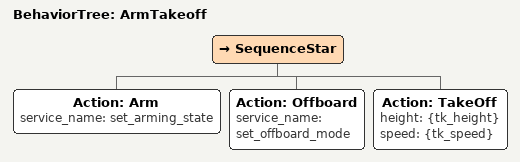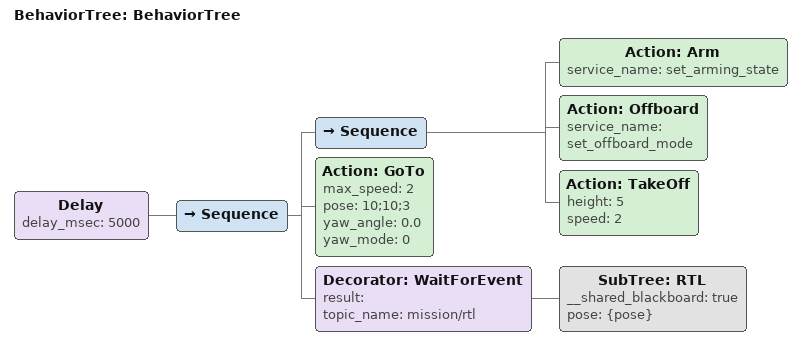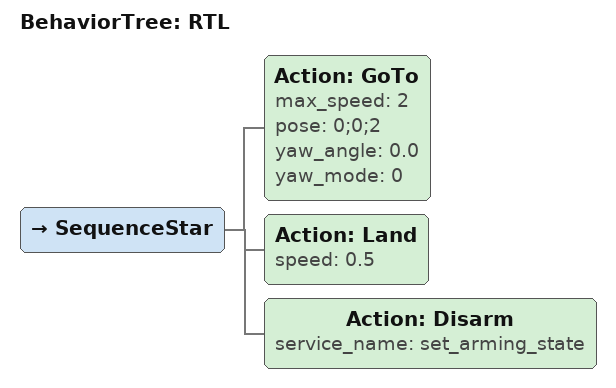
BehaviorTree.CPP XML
<?xml version="1.0"?>
<root main_tree_to_execute="BehaviorTree">
    <BehaviorTree ID="ArmTakeoff">
        <SequenceStar>
            <Action ID="Arm" service_name="set_arming_state"/>
            <Action ID="Offboard" service_name="set_offboard_mode"/>
            <Action ID="TakeOff" height="{tk_height}" speed="{tk_speed}"/>
        </SequenceStar>
    </BehaviorTree>
    <BehaviorTree ID="BehaviorTree">
        <Delay delay_msec="5000">
            <Sequence>
                <Sequence>
                    <Action ID="Arm" service_name="set_arming_state"/>
                    <Action ID="Offboard" service_name="set_offboard_mode"/>
                    <Action ID="TakeOff" height="5" speed="2"/>
                </Sequence>
                <Action ID="GoTo" max_speed="2" pose="10;10;3" yaw_angle="0.0" yaw_mode="0"/>
                <Decorator ID="WaitForEvent" result="" topic_name="mission/rtl">
                    <SubTree ID="RTL" __shared_blackboard="true" pose="{pose}"/>
                </Decorator>
            </Sequence>
        </Delay>
    </BehaviorTree>
    <BehaviorTree ID="RTL">
        <SequenceStar>
            <Action ID="GoTo" max_speed="2" pose="0;0;2" yaw_angle="0.0" yaw_mode="0"/>
            <Action ID="Land" speed="0.5"/>
            <Action ID="Disarm" service_name="set_arming_state"/>
        </SequenceStar>
    </BehaviorTree>
</root>
